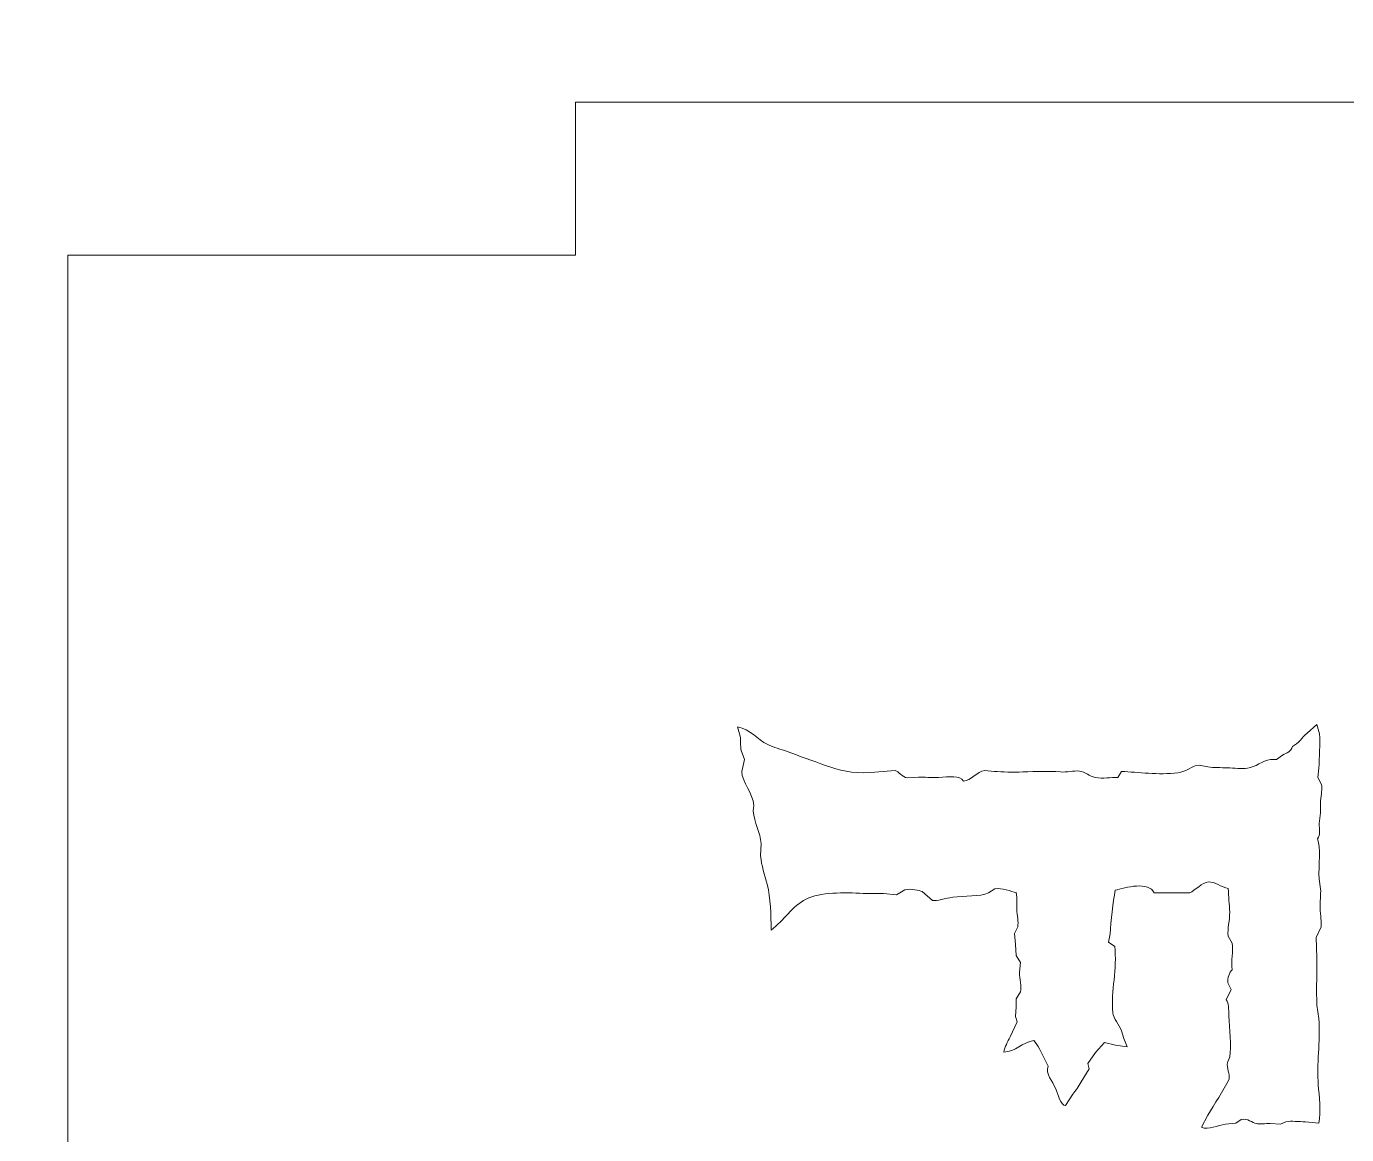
# Model space of a CAD drawing. Header units: millimetres. Extents: x -417 to 423, y -129 to 130.
# Drawn here: x 304.15 to 330.06, y 26.38 to 48.13 of the extents above; entities that cross this region are included whole.
import ezdxf

# ---------------------------------------------------------------- set-up
doc = ezdxf.new("R2010")
doc.units = ezdxf.units.MM
doc.header["$MEASUREMENT"] = 0
doc.layers.add('Camada 1', color=7, linetype='Continuous')

msp = doc.modelspace()

# ---------------------------------------------------------------- linework, layer by layer
at = {"layer": 'Camada 1', "color": 250, "lineweight": 20}
for points, knots in [([(390.6558, 90.5416), (390.6558, 90.5416), (390.6558, 86.8858), (390.6558, 86.8858), (390.6558, 86.8858), (395.016, 87.0683), (397.9089, 85.298), (400.109, 83.2648), (400.109, 83.2648), (404.8844, 78.8517), (406.3335, 70.4205), (402.6901, 64.823), (402.6901, 64.823), (400.0047, 59.3338), (393.0831, 53.1563), (381.9251, 46.2903), (381.9251, 46.2903), (380.2518, 45.2313), (374.7937, 44.6603), (369.5108, 44.5772), (369.5108, 44.5772), (361.8805, 42.7162), (356.2567, 41.0778), (352.6391, 34.0097), (352.6391, 34.0097), (351.3587, 31.4777), (352.113, 28.3902), (354.4165, 26.7338), (354.4165, 26.7338), (356.72, 25.0774), (359.8869, 25.345), (361.8796, 27.3648), (361.8796, 27.3648), (360.8702, 28.1231), (360.6165, 29.5314), (361.2978, 30.5942), (361.2978, 30.5942), (361.9791, 31.657), (363.3648, 32.0146), (364.4753, 31.414), (364.4753, 31.414), (365.5306, 31.1915), (366.409, 30.4636), (366.8238, 29.468), (366.8238, 29.468), (367.2385, 28.4726), (367.137, 27.3365), (366.5517, 26.4304), (366.5517, 26.4304), (365.551, 23.503), (363.3093, 21.1664), (360.426, 20.045), (360.426, 20.045), (357.2763, 18.6279), (353.6476, 18.75), (350.6002, 20.3753), (350.6002, 20.3753), (347.5528, 22.0004), (345.4301, 24.9459), (344.8521, 28.3511), (344.8521, 28.3511), (343.9823, 37.553), (348.1531, 42.3372), (357.3646, 48.3552), (357.3646, 48.3552), (358.6352, 49.1853), (360.0018, 49.9852), (361.4642, 50.7547), (361.4642, 50.7547), (362.3048, 53.7979), (360.6598, 56.1174), (357.8222, 57.0524), (357.8222, 57.0524), (356.2179, 57.5811), (354.7473, 57.5033), (353.1005, 57.5033), (353.1005, 57.5033), (353.1005, 57.5033), (310.6351, 57.5033), (310.6351, 57.5033), (310.6351, 57.5033), (310.6351, 57.5033), (304.5465, 48.3552), (304.5465, 48.3552), (304.5465, 48.3552), (304.5465, 48.3552), (295.3828, 48.3552), (295.3828, 48.3552), (295.3828, 48.3552), (295.3828, 48.3552), (267.0056, 48.3552), (267.0056, 48.3552), (267.0056, 48.3552), (267.0056, 48.3552), (273.5347, 87.9278), (273.5347, 87.9278), (273.5347, 87.9278), (273.5347, 87.9278), (273.5347, 90.5416), (273.5347, 90.5416), (273.5347, 90.5416), (273.5347, 90.5416), (268.7041, 90.5416), (268.7041, 90.5416), (268.7041, 90.5416), (268.7041, 90.5416), (268.7041, 99.0624), (268.7041, 99.0624), (268.7041, 99.0624), (268.7041, 99.0624), (395.7457, 99.0624), (395.7457, 99.0624), (395.7457, 99.0624), (419.4295, 98.2405), (422.7353, 69.046), (408.5969, 51.2897), (408.5969, 51.2897), (408.0852, 50.8241), (407.3399, 50.7211), (406.7211, 51.0304), (406.7211, 51.0304), (406.1024, 51.3398), (405.7376, 51.9978), (405.8031, 52.6865), (405.8031, 52.6865), (418.2054, 71.2011), (410.8021, 90.2451), (395.7457, 90.5416), (395.7457, 90.5416), (395.7457, 90.5416), (390.6558, 90.5416), (390.6558, 90.5416)], [0, 0, 0, 0, 0.0294118, 0.0294118, 0.0294118, 0.0294118, 0.0588235, 0.0588235, 0.0588235, 0.0588235, 0.0882353, 0.0882353, 0.0882353, 0.0882353, 0.1176471, 0.1176471, 0.1176471, 0.1176471, 0.1470588, 0.1470588, 0.1470588, 0.1470588, 0.1764706, 0.1764706, 0.1764706, 0.1764706, 0.2058824, 0.2058824, 0.2058824, 0.2058824, 0.2352941, 0.2352941, 0.2352941, 0.2352941, 0.2647059, 0.2647059, 0.2647059, 0.2647059, 0.2941176, 0.2941176, 0.2941176, 0.2941176, 0.3235294, 0.3235294, 0.3235294, 0.3235294, 0.3529412, 0.3529412, 0.3529412, 0.3529412, 0.3823529, 0.3823529, 0.3823529, 0.3823529, 0.4117647, 0.4117647, 0.4117647, 0.4117647, 0.4411765, 0.4411765, 0.4411765, 0.4411765, 0.4705882, 0.4705882, 0.4705882, 0.4705882, 0.5, 0.5, 0.5, 0.5, 0.5294118, 0.5294118, 0.5294118, 0.5294118, 0.5588235, 0.5588235, 0.5588235, 0.5588235, 0.5882353, 0.5882353, 0.5882353, 0.5882353, 0.6176471, 0.6176471, 0.6176471, 0.6176471, 0.6470588, 0.6470588, 0.6470588, 0.6470588, 0.6764706, 0.6764706, 0.6764706, 0.6764706, 0.7058824, 0.7058824, 0.7058824, 0.7058824, 0.7352941, 0.7352941, 0.7352941, 0.7352941, 0.7647059, 0.7647059, 0.7647059, 0.7647059, 0.7941176, 0.7941176, 0.7941176, 0.7941176, 0.8235294, 0.8235294, 0.8235294, 0.8235294, 0.8529412, 0.8529412, 0.8529412, 0.8529412, 0.8823529, 0.8823529, 0.8823529, 0.8823529, 0.9117647, 0.9117647, 0.9117647, 0.9117647, 0.9411765, 0.9411765, 0.9411765, 0.9411765, 1, 1, 1, 1]), ([(314.9249, 43.6383), (314.9249, 43.6383), (304.9633, 43.6383), (304.9633, 43.6383), (304.9633, 43.6383), (304.9633, 43.6383), (304.9633, -25.3617), (304.9633, -25.3617), (304.9633, -25.3617), (304.9633, -25.3617), (304.9633, -25.3713), (304.9633, -25.3713), (304.9633, -25.3713), (304.9633, -25.3713), (314.9233, -25.3715), (314.9233, -25.3715), (314.9233, -25.3715), (314.9233, -25.3715), (314.9249, -28.3711), (314.9249, -28.3711), (314.9249, -28.3711), (314.9249, -28.3711), (331.425, -28.3712), (331.425, -28.3712), (331.425, -28.3712), (331.425, -28.3712), (331.4233, -25.3715), (331.4233, -25.3715), (331.4233, -25.3715), (331.4233, -25.3715), (336.1872, -25.3713), (336.1872, -25.3713), (336.1872, -25.3713), (339.0506, -25.3712), (341.3933, -23.0286), (341.3933, -20.1652), (341.3933, -20.1652), (341.3933, -20.1652), (341.3933, 38.4322), (341.3933, 38.4322), (341.3933, 38.4322), (341.3933, 41.2956), (339.0504, 43.6383), (336.1872, 43.6383), (336.1872, 43.6383), (336.1872, 43.6383), (331.425, 43.6383), (331.425, 43.6383), (331.425, 43.6383), (331.425, 43.6383), (331.4233, 46.6377), (331.4233, 46.6377), (331.4233, 46.6377), (331.4233, 46.6377), (314.9233, 46.6377), (314.9233, 46.6377), (314.9233, 46.6377), (314.9233, 46.6377), (314.9249, 43.6383), (314.9249, 43.6383)], [0, 0, 0, 0, 0.0625, 0.0625, 0.0625, 0.0625, 0.125, 0.125, 0.125, 0.125, 0.1875, 0.1875, 0.1875, 0.1875, 0.25, 0.25, 0.25, 0.25, 0.3125, 0.3125, 0.3125, 0.3125, 0.375, 0.375, 0.375, 0.375, 0.4375, 0.4375, 0.4375, 0.4375, 0.5, 0.5, 0.5, 0.5, 0.5625, 0.5625, 0.5625, 0.5625, 0.625, 0.625, 0.625, 0.625, 0.6875, 0.6875, 0.6875, 0.6875, 0.75, 0.75, 0.75, 0.75, 0.8125, 0.8125, 0.8125, 0.8125, 0.875, 0.875, 0.875, 0.875, 1, 1, 1, 1])]:
    msp.add_open_spline(points, degree=3, knots=knots, dxfattribs=at)
at = {"layer": 'Camada 1', "color": 240, "lineweight": 20}
msp.add_open_spline([(327.8808, 26.6047), (327.8808, 26.6047), (327.6813, 26.5858), (327.6813, 26.5858), (327.6813, 26.5858), (327.525, 26.5647), (327.3497, 26.4664), (327.2094, 26.5245), (327.2094, 26.5245), (327.2094, 26.5245), (327.335, 26.761), (327.335, 26.761), (327.335, 26.761), (327.4712, 26.9913), (327.6232, 27.2299), (327.7541, 27.4706), (327.7541, 27.4706), (327.7614, 27.5582), (327.7065, 27.6934), (327.7171, 27.7968), (327.7171, 27.7968), (327.7171, 27.7968), (327.7626, 27.9077), (327.7626, 27.9077), (327.7626, 27.9077), (327.8016, 28.1061), (327.7551, 28.4683), (327.7446, 28.709), (327.7446, 28.709), (327.7383, 28.8473), (327.7583, 28.9539), (327.6918, 29.0278), (327.6918, 29.0278), (327.6918, 29.0278), (327.7899, 29.2284), (327.7899, 29.2284), (327.7899, 29.2284), (327.7899, 29.2284), (327.7266, 29.3562), (327.7266, 29.3562), (327.7266, 29.3562), (327.7129, 29.4597), (327.7625, 29.5642), (327.8089, 29.6117), (327.8089, 29.6117), (327.7837, 29.7902), (327.8417, 29.9813), (327.8089, 30.1385), (327.8089, 30.1385), (327.8089, 30.1385), (327.735, 30.2758), (327.735, 30.2758), (327.735, 30.2758), (327.7108, 30.4225), (327.7692, 30.5862), (327.7625, 30.7477), (327.7625, 30.7477), (327.7562, 30.9029), (327.7426, 31.0464), (327.735, 31.2111), (327.735, 31.2111), (327.5967, 31.2302), (327.4764, 31.3494), (327.3444, 31.3389), (327.3444, 31.3389), (327.2283, 31.3316), (327.0774, 31.1689), (326.9802, 31.1224), (326.9802, 31.1224), (326.9802, 31.1224), (326.2791, 31.1224), (326.2791, 31.1224), (326.2791, 31.1224), (326.1852, 31.3569), (325.708, 31.2334), (325.5148, 31.1742), (325.5148, 31.1742), (325.4757, 30.943), (325.4302, 30.5671), (325.4144, 30.3212), (325.4144, 30.3212), (325.4144, 30.3212), (325.388, 30.1565), (325.388, 30.1565), (325.388, 30.1565), (325.388, 30.1565), (325.5063, 30.0752), (325.5063, 30.0752), (325.5063, 30.0752), (325.5601, 29.6296), (325.4291, 29.2084), (325.4704, 28.7723), (325.4704, 28.7723), (325.4798, 28.6541), (325.5865, 28.5454), (325.6424, 28.4165), (325.6424, 28.4165), (325.6424, 28.4165), (325.6867, 28.2635), (325.6867, 28.2635), (325.6867, 28.2635), (325.6867, 28.2635), (325.7511, 28.0999), (325.7511, 28.0999), (325.7511, 28.0999), (325.7511, 28.0999), (325.5241, 28.1347), (325.5241, 28.1347), (325.5241, 28.1347), (325.5241, 28.1347), (325.3056, 28.1907), (325.3056, 28.1907), (325.3056, 28.1907), (325.3056, 28.1907), (325.1324, 27.989), (325.1324, 27.989), (325.1324, 27.989), (325.1324, 27.989), (324.9772, 27.779), (324.9772, 27.779), (324.9772, 27.779), (324.9772, 27.779), (325.0058, 27.6713), (325.0058, 27.6713), (325.0058, 27.6713), (325.0058, 27.6713), (324.8506, 27.4168), (324.8506, 27.4168), (324.8506, 27.4168), (324.8032, 27.3218), (324.7355, 27.249), (324.687, 27.1719), (324.687, 27.1719), (324.687, 27.1719), (324.5413, 26.9523), (324.5413, 26.9523), (324.5413, 26.9523), (324.4389, 26.9492), (324.3924, 27.1804), (324.3502, 27.2807), (324.3502, 27.2807), (324.2805, 27.4475), (324.1422, 27.5615), (324.2035, 27.7262), (324.2035, 27.7262), (324.1011, 27.8846), (324.0419, 28.0852), (323.9226, 28.2266), (323.9226, 28.2266), (323.6893, 28.1917), (323.5615, 28.0049), (323.3303, 27.9986), (323.3303, 27.9986), (323.3503, 28.103), (323.4053, 28.198), (323.4559, 28.3004), (323.4559, 28.3004), (323.4559, 28.3004), (323.5932, 28.5908), (323.5932, 28.5908), (323.5932, 28.5908), (323.5932, 28.5908), (323.5573, 28.6996), (323.5573, 28.6996), (323.5573, 28.6996), (323.5573, 28.6996), (323.5762, 28.8896), (323.5762, 28.8896), (323.5762, 28.8896), (323.5762, 28.8896), (323.5762, 29.0438), (323.5762, 29.0438), (323.5762, 29.0438), (323.5762, 29.0438), (323.6586, 29.181), (323.6586, 29.181), (323.6586, 29.181), (323.6808, 29.2803), (323.6385, 29.4397), (323.6385, 29.5653), (323.6385, 29.5653), (323.6385, 29.5653), (323.6586, 29.7554), (323.6586, 29.7554), (323.6586, 29.7554), (323.6586, 29.7554), (323.5762, 29.8937), (323.5762, 29.8937), (323.5762, 29.8937), (323.5762, 29.8937), (323.5573, 30.1112), (323.5573, 30.1112), (323.5573, 30.1112), (323.5573, 30.1112), (323.5392, 30.3286), (323.5392, 30.3286), (323.5392, 30.3286), (323.5392, 30.3286), (323.6026, 30.4564), (323.6026, 30.4564), (323.6026, 30.4564), (323.6226, 30.5588), (323.5903, 30.6866), (323.5836, 30.7942), (323.5836, 30.7942), (323.5794, 30.9051), (323.596, 31.0118), (323.576, 31.13), (323.576, 31.13), (323.4831, 31.1522), (323.2846, 31.2261), (323.1568, 31.2039), (323.1568, 31.2039), (323.1568, 31.2039), (323.029, 31.1226), (323.029, 31.1226), (323.029, 31.1226), (322.8548, 31.0444), (322.5603, 31.072), (322.3291, 31.0392), (322.3291, 31.0392), (322.1823, 31.0182), (322.0187, 30.9569), (321.9289, 30.9749), (321.9289, 30.9749), (321.9289, 30.9749), (321.7283, 31.1501), (321.7283, 31.1501), (321.7283, 31.1501), (321.6692, 31.1743), (321.5172, 31.2134), (321.3904, 31.1828), (321.3904, 31.1828), (321.3904, 31.1828), (321.2269, 31.0835), (321.2269, 31.0835), (321.2269, 31.0835), (321.2269, 31.0835), (320.9713, 31.1121), (320.9713, 31.1121), (320.9713, 31.1121), (320.8446, 31.1184), (320.7074, 31.1036), (320.5712, 31.1121), (320.5712, 31.1121), (320.1995, 31.1353), (319.7202, 31.1395), (319.452, 31.0033), (319.452, 31.0033), (319.1723, 30.8587), (319.0139, 30.5832), (318.7679, 30.3931), (318.7679, 30.3931), (318.7584, 30.7003), (318.7594, 31.0118), (318.6877, 31.2937), (318.6877, 31.2937), (318.6401, 31.4742), (318.5726, 31.6611), (318.5588, 31.8501), (318.5588, 31.8501), (318.5588, 31.8501), (318.5684, 32.0961), (318.5684, 32.0961), (318.5684, 32.0961), (318.5567, 32.3072), (318.4279, 32.5004), (318.4142, 32.7327), (318.4142, 32.7327), (318.4142, 32.7327), (318.4237, 32.8414), (318.4237, 32.8414), (318.4237, 32.8414), (318.4079, 33.0885), (318.1977, 33.2849), (318.1872, 33.5066), (318.1872, 33.5066), (318.1872, 33.5066), (318.2422, 33.7441), (318.2422, 33.7441), (318.2422, 33.7441), (318.2422, 33.7441), (318.1777, 33.9173), (318.1777, 33.9173), (318.1777, 33.9173), (318.1563, 34.0123), (318.1735, 34.119), (318.1598, 34.1981), (318.1598, 34.1981), (318.1598, 34.1981), (318.1048, 34.3808), (318.1048, 34.3808), (318.1048, 34.3808), (318.3571, 34.3364), (318.4871, 34.1359), (318.6971, 34.0345), (318.6971, 34.0345), (318.8164, 33.9764), (318.9516, 33.9436), (319.0783, 33.8983), (319.0783, 33.8983), (319.3221, 33.8096), (319.5734, 33.7145), (319.8342, 33.6237), (319.8342, 33.6237), (320.1023, 33.5308), (320.341, 33.459), (320.7179, 33.4886), (320.7179, 33.4886), (320.7179, 33.4886), (320.9618, 33.5065), (320.9618, 33.5065), (320.9618, 33.5065), (320.9618, 33.5065), (321.1993, 33.5234), (321.1993, 33.5234), (321.1993, 33.5234), (321.2753, 33.5087), (321.326, 33.3915), (321.4464, 33.3788), (321.4464, 33.3788), (321.4464, 33.3788), (321.6555, 33.3957), (321.6555, 33.3957), (321.6555, 33.3957), (321.7663, 33.4), (321.9099, 33.381), (322.0471, 33.3873), (322.0471, 33.3873), (322.2731, 33.3978), (322.4622, 33.4422), (322.5391, 33.3145), (322.5391, 33.3145), (322.6912, 33.3303), (322.8063, 33.5066), (322.9562, 33.5235), (322.9562, 33.5235), (322.9562, 33.5235), (323.1389, 33.5066), (323.1389, 33.5066), (323.1389, 33.5066), (323.3047, 33.4991), (323.5105, 33.4886), (323.7038, 33.4971), (323.7038, 33.4971), (323.975, 33.5087), (324.2063, 33.5161), (324.4406, 33.4971), (324.4406, 33.4971), (324.5662, 33.4864), (324.7025, 33.5266), (324.8133, 33.5149), (324.8133, 33.5149), (324.9262, 33.5044), (325.0139, 33.4073), (325.1227, 33.3872), (325.1227, 33.3872), (325.2842, 33.3587), (325.4225, 33.3957), (325.5692, 33.3872), (325.5692, 33.3872), (325.5692, 33.3872), (325.6421, 33.5065), (325.6421, 33.5065), (325.6421, 33.5065), (325.9641, 33.4949), (326.3663, 33.4347), (326.7443, 33.479), (326.7443, 33.479), (326.9058, 33.4981), (327.0346, 33.6247), (327.1624, 33.6332), (327.1624, 33.6332), (327.1624, 33.6332), (327.3344, 33.5963), (327.3344, 33.5963), (327.3344, 33.5963), (327.4506, 33.5794), (327.5889, 33.5825), (327.7167, 33.5794), (327.7167, 33.5794), (327.8518, 33.5741), (327.9912, 33.553), (328.1094, 33.5688), (328.1094, 33.5688), (328.2721, 33.591), (328.4009, 33.7145), (328.5645, 33.744), (328.5645, 33.744), (328.5645, 33.744), (328.6817, 33.744), (328.6817, 33.744), (328.6817, 33.744), (328.6817, 33.744), (328.8011, 33.8253), (328.8011, 33.8253), (328.8011, 33.8253), (328.8865, 33.8761), (328.971, 33.8888), (328.9921, 33.9985), (328.9921, 33.9985), (329.1146, 34.0534), (329.1822, 34.1706), (329.2814, 34.2614), (329.2814, 34.2614), (329.2814, 34.2614), (329.4747, 34.4272), (329.4747, 34.4272), (329.4747, 34.4272), (329.4747, 34.4272), (329.5275, 34.2435), (329.5275, 34.2435), (329.5275, 34.2435), (329.5337, 34.0566), (329.5263, 33.7768), (329.5105, 33.5688), (329.5105, 33.5688), (329.5105, 33.5688), (329.4936, 33.3872), (329.4936, 33.3872), (329.4936, 33.3872), (329.4936, 33.3872), (329.5654, 33.251), (329.5654, 33.251), (329.5654, 33.251), (329.5844, 33.1718), (329.5569, 33.0525), (329.5464, 32.9321), (329.5464, 32.9321), (329.5464, 32.9321), (329.5464, 32.6967), (329.5464, 32.6967), (329.5464, 32.6967), (329.5464, 32.6967), (329.5189, 32.4866), (329.5189, 32.4866), (329.5189, 32.4866), (329.5179, 32.3641), (329.5559, 32.2607), (329.4841, 32.1857), (329.4841, 32.1857), (329.5611, 32.0115), (329.4988, 31.6811), (329.5189, 31.3949), (329.5189, 31.3949), (329.5189, 31.3949), (329.5464, 31.2038), (329.5464, 31.2038), (329.5464, 31.2038), (329.5548, 31.0825), (329.5328, 30.9462), (329.5379, 30.8206), (329.5379, 30.8206), (329.5421, 30.6844), (329.5675, 30.5504), (329.5559, 30.4564), (329.5559, 30.4564), (329.5559, 30.4564), (329.4567, 30.2473), (329.4567, 30.2473), (329.4567, 30.2473), (329.4567, 30.2473), (329.4662, 30.0583), (329.4662, 30.0583), (329.4662, 30.0583), (329.4831, 29.6856), (329.4577, 29.2581), (329.4747, 28.9181), (329.4747, 28.9181), (329.4747, 28.9181), (329.5106, 28.6616), (329.5106, 28.6616), (329.5106, 28.6616), (329.5443, 28.2024), (329.4683, 27.7558), (329.5011, 27.3546), (329.5011, 27.3546), (329.5191, 27.1403), (329.5613, 26.8394), (329.5106, 26.605), (329.5106, 26.605), (329.5106, 26.605), (329.2477, 26.6335), (329.2477, 26.6335), (329.2477, 26.6335), (329.1241, 26.6345), (328.9732, 26.6515), (328.8645, 26.6335), (328.8645, 26.6335), (328.8645, 26.6335), (328.7567, 26.586), (328.7567, 26.586), (328.7567, 26.586), (328.7567, 26.586), (328.5561, 26.5965), (328.5561, 26.5965), (328.5561, 26.5965), (328.4601, 26.6007), (328.3492, 26.5818), (328.2827, 26.5965), (328.2827, 26.5965), (328.2098, 26.6113), (328.1116, 26.7043), (327.9903, 26.6799), (327.9903, 26.6799), (327.9903, 26.6799), (327.8808, 26.6047), (327.8808, 26.6047)], degree=3, knots=[0, 0, 0, 0, 0.0078125, 0.0078125, 0.0078125, 0.0078125, 0.015625, 0.015625, 0.015625, 0.015625, 0.0234375, 0.0234375, 0.0234375, 0.0234375, 0.03125, 0.03125, 0.03125, 0.03125, 0.0390625, 0.0390625, 0.0390625, 0.0390625, 0.046875, 0.046875, 0.046875, 0.046875, 0.0546875, 0.0546875, 0.0546875, 0.0546875, 0.0625, 0.0625, 0.0625, 0.0625, 0.0703125, 0.0703125, 0.0703125, 0.0703125, 0.078125, 0.078125, 0.078125, 0.078125, 0.0859375, 0.0859375, 0.0859375, 0.0859375, 0.09375, 0.09375, 0.09375, 0.09375, 0.1015625, 0.1015625, 0.1015625, 0.1015625, 0.109375, 0.109375, 0.109375, 0.109375, 0.1171875, 0.1171875, 0.1171875, 0.1171875, 0.125, 0.125, 0.125, 0.125, 0.1328125, 0.1328125, 0.1328125, 0.1328125, 0.140625, 0.140625, 0.140625, 0.140625, 0.1484375, 0.1484375, 0.1484375, 0.1484375, 0.15625, 0.15625, 0.15625, 0.15625, 0.1640625, 0.1640625, 0.1640625, 0.1640625, 0.171875, 0.171875, 0.171875, 0.171875, 0.1796875, 0.1796875, 0.1796875, 0.1796875, 0.1875, 0.1875, 0.1875, 0.1875, 0.1953125, 0.1953125, 0.1953125, 0.1953125, 0.203125, 0.203125, 0.203125, 0.203125, 0.2109375, 0.2109375, 0.2109375, 0.2109375, 0.21875, 0.21875, 0.21875, 0.21875, 0.2265625, 0.2265625, 0.2265625, 0.2265625, 0.234375, 0.234375, 0.234375, 0.234375, 0.2421875, 0.2421875, 0.2421875, 0.2421875, 0.25, 0.25, 0.25, 0.25, 0.2578125, 0.2578125, 0.2578125, 0.2578125, 0.265625, 0.265625, 0.265625, 0.265625, 0.2734375, 0.2734375, 0.2734375, 0.2734375, 0.28125, 0.28125, 0.28125, 0.28125, 0.2890625, 0.2890625, 0.2890625, 0.2890625, 0.296875, 0.296875, 0.296875, 0.296875, 0.3046875, 0.3046875, 0.3046875, 0.3046875, 0.3125, 0.3125, 0.3125, 0.3125, 0.3203125, 0.3203125, 0.3203125, 0.3203125, 0.328125, 0.328125, 0.328125, 0.328125, 0.3359375, 0.3359375, 0.3359375, 0.3359375, 0.34375, 0.34375, 0.34375, 0.34375, 0.3515625, 0.3515625, 0.3515625, 0.3515625, 0.359375, 0.359375, 0.359375, 0.359375, 0.3671875, 0.3671875, 0.3671875, 0.3671875, 0.375, 0.375, 0.375, 0.375, 0.3828125, 0.3828125, 0.3828125, 0.3828125, 0.390625, 0.390625, 0.390625, 0.390625, 0.3984375, 0.3984375, 0.3984375, 0.3984375, 0.40625, 0.40625, 0.40625, 0.40625, 0.4140625, 0.4140625, 0.4140625, 0.4140625, 0.421875, 0.421875, 0.421875, 0.421875, 0.4296875, 0.4296875, 0.4296875, 0.4296875, 0.4375, 0.4375, 0.4375, 0.4375, 0.4453125, 0.4453125, 0.4453125, 0.4453125, 0.453125, 0.453125, 0.453125, 0.453125, 0.4609375, 0.4609375, 0.4609375, 0.4609375, 0.46875, 0.46875, 0.46875, 0.46875, 0.4765625, 0.4765625, 0.4765625, 0.4765625, 0.484375, 0.484375, 0.484375, 0.484375, 0.4921875, 0.4921875, 0.4921875, 0.4921875, 0.5, 0.5, 0.5, 0.5, 0.5078125, 0.5078125, 0.5078125, 0.5078125, 0.515625, 0.515625, 0.515625, 0.515625, 0.5234375, 0.5234375, 0.5234375, 0.5234375, 0.53125, 0.53125, 0.53125, 0.53125, 0.5390625, 0.5390625, 0.5390625, 0.5390625, 0.546875, 0.546875, 0.546875, 0.546875, 0.5546875, 0.5546875, 0.5546875, 0.5546875, 0.5625, 0.5625, 0.5625, 0.5625, 0.5703125, 0.5703125, 0.5703125, 0.5703125, 0.578125, 0.578125, 0.578125, 0.578125, 0.5859375, 0.5859375, 0.5859375, 0.5859375, 0.59375, 0.59375, 0.59375, 0.59375, 0.6015625, 0.6015625, 0.6015625, 0.6015625, 0.609375, 0.609375, 0.609375, 0.609375, 0.6171875, 0.6171875, 0.6171875, 0.6171875, 0.625, 0.625, 0.625, 0.625, 0.6328125, 0.6328125, 0.6328125, 0.6328125, 0.640625, 0.640625, 0.640625, 0.640625, 0.6484375, 0.6484375, 0.6484375, 0.6484375, 0.65625, 0.65625, 0.65625, 0.65625, 0.6640625, 0.6640625, 0.6640625, 0.6640625, 0.671875, 0.671875, 0.671875, 0.671875, 0.6796875, 0.6796875, 0.6796875, 0.6796875, 0.6875, 0.6875, 0.6875, 0.6875, 0.6953125, 0.6953125, 0.6953125, 0.6953125, 0.703125, 0.703125, 0.703125, 0.703125, 0.7109375, 0.7109375, 0.7109375, 0.7109375, 0.71875, 0.71875, 0.71875, 0.71875, 0.7265625, 0.7265625, 0.7265625, 0.7265625, 0.734375, 0.734375, 0.734375, 0.734375, 0.7421875, 0.7421875, 0.7421875, 0.7421875, 0.75, 0.75, 0.75, 0.75, 0.7578125, 0.7578125, 0.7578125, 0.7578125, 0.765625, 0.765625, 0.765625, 0.765625, 0.7734375, 0.7734375, 0.7734375, 0.7734375, 0.78125, 0.78125, 0.78125, 0.78125, 0.7890625, 0.7890625, 0.7890625, 0.7890625, 0.796875, 0.796875, 0.796875, 0.796875, 0.8046875, 0.8046875, 0.8046875, 0.8046875, 0.8125, 0.8125, 0.8125, 0.8125, 0.8203125, 0.8203125, 0.8203125, 0.8203125, 0.828125, 0.828125, 0.828125, 0.828125, 0.8359375, 0.8359375, 0.8359375, 0.8359375, 0.84375, 0.84375, 0.84375, 0.84375, 0.8515625, 0.8515625, 0.8515625, 0.8515625, 0.859375, 0.859375, 0.859375, 0.859375, 0.8671875, 0.8671875, 0.8671875, 0.8671875, 0.875, 0.875, 0.875, 0.875, 0.8828125, 0.8828125, 0.8828125, 0.8828125, 0.890625, 0.890625, 0.890625, 0.890625, 0.8984375, 0.8984375, 0.8984375, 0.8984375, 0.90625, 0.90625, 0.90625, 0.90625, 0.9140625, 0.9140625, 0.9140625, 0.9140625, 0.921875, 0.921875, 0.921875, 0.921875, 0.9296875, 0.9296875, 0.9296875, 0.9296875, 0.9375, 0.9375, 0.9375, 0.9375, 0.9453125, 0.9453125, 0.9453125, 0.9453125, 0.953125, 0.953125, 0.953125, 0.953125, 0.9609375, 0.9609375, 0.9609375, 0.9609375, 0.96875, 0.96875, 0.96875, 0.96875, 0.9765625, 0.9765625, 0.9765625, 0.9765625, 0.984375, 0.984375, 0.984375, 0.984375, 1, 1, 1, 1], dxfattribs=at)

doc.saveas('drawing.dxf')
